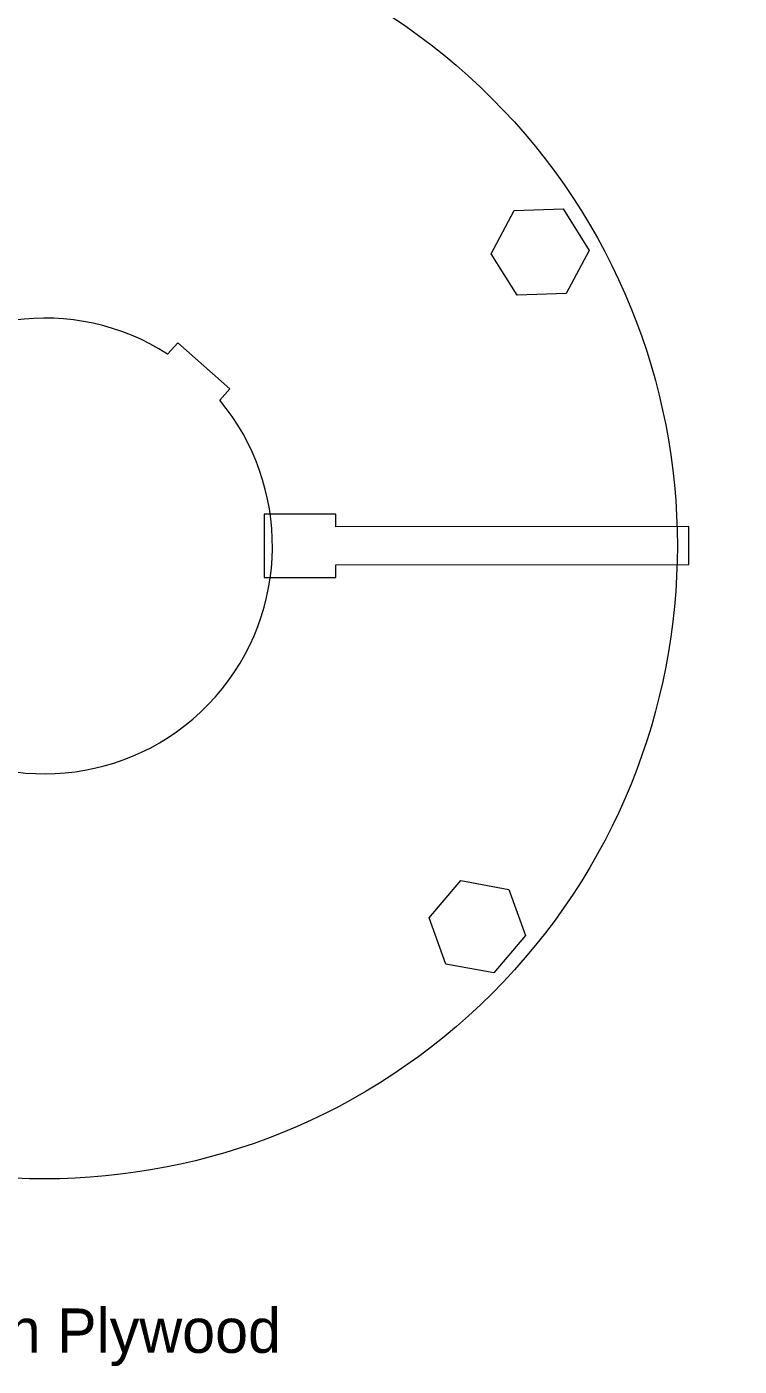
# Model space of a CAD drawing. Header units: inches. Extents: x 38 to 362, y -261 to -49.
# Drawn here: x 251.8 to 308.1, y -261.1 to -155.2 of the extents above; entities that cross this region are included whole.
import ezdxf

# ---------------------------------------------------------------- set-up
doc = ezdxf.new("R2010")
doc.units = ezdxf.units.IN
doc.header["$MEASUREMENT"] = 0
doc.layers.add('Ebene 1', color=7, linetype='Continuous')

msp = doc.modelspace()

# ---------------------------------------------------------------- linework, layer by layer
at = {"layer": 'Ebene 1', "color": 250, "lineweight": 20}
for points in [[(290.57, -176.44), (288.52, -173.16), (290.34, -169.74), (294.21, -169.61), (296.26, -172.9), (294.44, -176.31), (290.57, -176.44)], [(304.13, -197.72), (304.13, -194.72), (276.24, -194.74), (276.24, -193.74), (270.58, -193.74), (270.58, -198.74), (276.24, -198.74), (276.24, -197.74), (304.13, -197.72)], [(288.72, -229.97), (284.92, -229.28), (283.61, -225.63), (286.12, -222.68), (289.92, -223.38), (291.23, -227.02), (288.72, -229.97)]]:
    msp.add_lwpolyline(points, dxfattribs=at)
for points, knots in [([(288.57, -160.89), (269.04, -141.37), (237.38, -141.37), (217.86, -160.9), (198.34, -180.43), (198.35, -212.09), (217.88, -231.61), (237.41, -251.14), (269.07, -251.13), (288.59, -231.6), (308.11, -212.07), (308.1, -180.41), (288.57, -160.89)], [0, 0, 0, 0, 1, 1, 1, 2, 2, 2, 3, 3, 3, 4, 4, 4, 4]), ([(266.72, -208.17), (260.75, -214.92), (250.86, -216.13), (243.51, -211.4), (243.51, -211.4), (242.71, -212.31), (242.71, -212.31), (242.71, -212.31), (238.59, -208.67), (238.59, -208.67), (238.59, -208.67), (239.39, -207.76), (239.39, -207.76), (233.79, -201.05), (233.78, -191.08), (239.74, -184.33), (245.7, -177.58), (255.6, -176.37), (262.95, -181.1), (262.95, -181.1), (263.75, -180.19), (263.75, -180.19), (263.75, -180.19), (267.87, -183.83), (267.87, -183.83), (267.87, -183.83), (267.07, -184.74), (267.07, -184.74), (272.66, -191.45), (272.68, -201.42), (266.72, -208.17)], [0, 0, 0, 0, 1, 1, 1, 2, 2, 2, 3, 3, 3, 4, 4, 4, 5, 5, 5, 6, 6, 6, 7, 7, 7, 8, 8, 8, 9, 9, 9, 10, 10, 10, 10])]:
    msp.add_open_spline(points, degree=3, knots=knots, dxfattribs=at)

# ---------------------------------------------------------------- texts
at = {"layer": 'Ebene 1', "color": 7, "insert": (131.97, -261.05), "char_height": 3.5, "attachment_point": 7}
msp.add_mtext('\\fMyriad Pro|b0|i0|c0|p34;\\W1;Dimmable Night Light - ZenziWerken - 6,5 mm Baltic Birch Plywood', dxfattribs=at)

doc.saveas('drawing.dxf')
